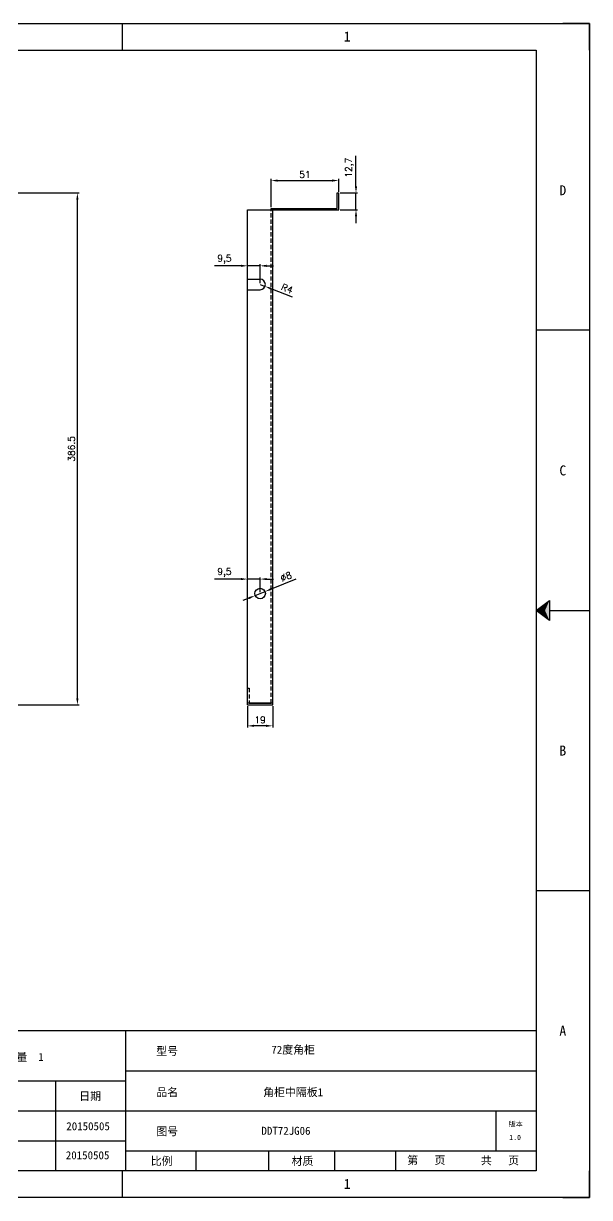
# Model space of a CAD drawing. Header units: millimetres. Extents: x -43476 to -13830, y -16942 to 55335.
# Drawn here: x -23698 to -23271, y 28617 to 29503 of the extents above; entities that cross this region are included whole.
import ezdxf
from ezdxf.enums import TextEntityAlignment as Align

# ---------------------------------------------------------------- set-up
doc = ezdxf.new("R2010")
doc.units = ezdxf.units.MM
doc.linetypes.add('DOT', pattern=[0.25, 0, -0.25])
doc.linetypes.add('HIDDEN2', pattern=[4.7625, 3.175, -1.5875])
doc.layers.add('dim', color=2, linetype='Continuous', lineweight=9)
doc.layers.add('hidden', color=3, linetype='HIDDEN2')
doc.layers.add('print', color=30, linetype='Continuous')
doc.styles.add('Dartop', font='')
doc.styles.add('hzHT', font='simhei.ttf')
doc.styles.get("Standard").update_dxf_attribs({"font": 'txt', "bigfont": 'gbcbig.shx'})
doc.styles.get('Dartop').set_extended_font_data('FangSong_GB2312')
doc.dimstyles.new('small', dxfattribs={"dimtxt": 5, "dimasz": 5, "dimexe": 1.25, "dimexo": 1, "dimgap": 2, "dimtad": 1, "dimtxsty": 'Standard', "dimcen": 2.5, "dimadec": 0, "dimazin": 0, "dimtfac": 1, "dimtmove": 0, "dimatfit": 3, "dimfxl": 0, "dimarcsym": 0})

# ---------------------------------------------------------------- blocks, each defined once
blk = doc.blocks.new('*U4')
at = {"color": 254, "linetype": 'Continuous', "extrusion": (0, 0, -1)}
for points in [[(-33.167, 11), (-33, 11), (-33.25, 11.188)], [(-33.167, 11), (-33.25, 10.812), (-33, 11)], [(-33.167, 11), (-33.25, 11.188), (-33.25, 10.812)]]:
    blk.add_solid(points, dxfattribs=at)
blk = doc.blocks.new('*D401')
at = {"layer": 'Defpoints', "color": 0}
for p in [(-23515.71, 29074.23), (-23523.13, 29071.22)]:
    blk.add_point(p, dxfattribs=at)
at = {"layer": 'dim', "color": 0, "lineweight": -2}
for p, q in [((-23492.46, 29083.68), (-23511.08, 29076.11)), ((-23523.13, 29071.22), (-23515.71, 29074.23)), ((-23527.76, 29069.34), (-23532.39, 29067.46))]:
    blk.add_line(p, q, dxfattribs=at)
at = {"layer": 'dim', "color": 0}
for points in [[(-23511.4, 29076.89), (-23510.77, 29075.34), (-23515.71, 29074.23)], [(-23528.07, 29070.11), (-23527.45, 29068.57), (-23523.13, 29071.22)]]:
    blk.add_solid(points, dxfattribs=at)
at = {"layer": 'dim', "color": 0, "insert": (-23499.86, 29085.53), "char_height": 5, "attachment_point": 5, "rotation": 22.10194}
blk.add_mtext('∅8', dxfattribs=at)
blk = doc.blocks.new('*D402')
at = {"layer": 'Defpoints', "color": 0}
for p in [(-23519.42, 29306.12), (-23515.69, 29304.67)]:
    blk.add_point(p, dxfattribs=at)
at = {"layer": 'dim', "color": 0, "lineweight": -2}
for p, q in [((-23519.42, 29306.12), (-23515.69, 29304.67)), ((-23494.88, 29296.58), (-23511.03, 29302.86))]:
    blk.add_line(p, q, dxfattribs=at)
at = {"layer": 'dim', "color": 0}
blk.add_solid([(-23510.73, 29303.64), (-23511.34, 29302.08), (-23515.69, 29304.67)], dxfattribs=at)
at = {"layer": 'dim', "color": 0, "insert": (-23498.99, 29303), "char_height": 5, "attachment_point": 5, "rotation": 338.74263}
blk.add_mtext('R4', dxfattribs=at)
blk = doc.blocks.new('*D403')
at = {"layer": 'Defpoints', "color": 0}
for p in [(-23528.92, 29320.15), (-23528.92, 29310.12), (-23519.42, 29306.12)]:
    blk.add_point(p, dxfattribs=at)
at = {"layer": 'dim', "color": 0, "lineweight": -2}
for p, q in [((-23533.92, 29320.15), (-23553.75, 29320.15)), ((-23528.92, 29311.12), (-23528.92, 29321.4)), ((-23519.42, 29320.15), (-23528.92, 29320.15)), ((-23519.42, 29307.12), (-23519.42, 29321.4)), ((-23514.42, 29320.15), (-23509.42, 29320.15))]:
    blk.add_line(p, q, dxfattribs=at)
at = {"layer": 'dim', "color": 0}
for points in [[(-23533.92, 29320.99), (-23533.92, 29319.32), (-23528.92, 29320.15)], [(-23514.42, 29320.99), (-23514.42, 29319.32), (-23519.42, 29320.15)]]:
    blk.add_solid(points, dxfattribs=at)
at = {"layer": 'dim', "color": 0, "insert": (-23546.34, 29325.07), "char_height": 5, "attachment_point": 5}
blk.add_mtext('9,5', dxfattribs=at)
blk = doc.blocks.new('*D404')
at = {"layer": 'Defpoints', "color": 0}
for p in [(-23528.92, 29083.66), (-23528.92, 29072.73), (-23519.42, 29072.73)]:
    blk.add_point(p, dxfattribs=at)
at = {"layer": 'dim', "color": 0, "lineweight": -2}
for p, q in [((-23533.92, 29083.66), (-23553.75, 29083.66)), ((-23528.92, 29073.73), (-23528.92, 29084.91)), ((-23519.42, 29083.66), (-23528.92, 29083.66)), ((-23519.42, 29073.73), (-23519.42, 29084.91)), ((-23514.42, 29083.66), (-23509.42, 29083.66))]:
    blk.add_line(p, q, dxfattribs=at)
at = {"layer": 'dim', "color": 0}
for points in [[(-23533.92, 29084.49), (-23533.92, 29082.82), (-23528.92, 29083.66)], [(-23514.42, 29084.49), (-23514.42, 29082.82), (-23519.42, 29083.66)]]:
    blk.add_solid(points, dxfattribs=at)
at = {"layer": 'dim', "color": 0, "insert": (-23546.34, 29088.57), "char_height": 5, "attachment_point": 5}
blk.add_mtext('9,5', dxfattribs=at)
blk = doc.blocks.new('*D405')
at = {"layer": 'Defpoints', "color": 0}
for p in [(-23528.92, 28988.71), (-23509.92, 28988.71), (-23528.92, 28972.87)]:
    blk.add_point(p, dxfattribs=at)
at = {"layer": 'dim', "color": 0, "lineweight": -2}
for p, q in [((-23528.92, 28987.71), (-23528.92, 28971.62)), ((-23509.92, 28987.71), (-23509.92, 28971.62)), ((-23514.92, 28972.87), (-23523.92, 28972.87))]:
    blk.add_line(p, q, dxfattribs=at)
at = {"layer": 'dim', "color": 0}
for points in [[(-23523.92, 28973.71), (-23523.92, 28972.04), (-23528.92, 28972.87)], [(-23514.92, 28973.71), (-23514.92, 28972.04), (-23509.92, 28972.87)]]:
    blk.add_solid(points, dxfattribs=at)
at = {"layer": 'dim', "color": 0, "insert": (-23519.42, 28977.37), "char_height": 5, "attachment_point": 5}
blk.add_mtext('19', dxfattribs=at)
blk = doc.blocks.new('*D406')
at = {"layer": 'Defpoints', "color": 0}
for p in [(-23460.12, 29384.52), (-23460.12, 29375.14), (-23511.12, 29363.44)]:
    blk.add_point(p, dxfattribs=at)
at = {"layer": 'dim', "color": 0, "lineweight": -2}
for p, q in [((-23511.12, 29364.44), (-23511.12, 29385.77)), ((-23506.12, 29384.52), (-23465.12, 29384.52)), ((-23460.12, 29376.14), (-23460.12, 29385.77))]:
    blk.add_line(p, q, dxfattribs=at)
at = {"layer": 'dim', "color": 0}
for points in [[(-23506.12, 29385.35), (-23506.12, 29383.69), (-23511.12, 29384.52)], [(-23465.12, 29385.35), (-23465.12, 29383.69), (-23460.12, 29384.52)]]:
    blk.add_solid(points, dxfattribs=at)
at = {"layer": 'dim', "color": 0, "insert": (-23485.62, 29389.02), "char_height": 5, "attachment_point": 5}
blk.add_mtext('51', dxfattribs=at)
blk = doc.blocks.new('*D413')
at = {"layer": 'Defpoints', "color": 0}
for p in [(-23840.21, 29375.14), (-23657.29, 29375.14), (-23735.7, 28988.71)]:
    blk.add_point(p, dxfattribs=at)
at = {"layer": 'dim', "color": 0, "lineweight": -2}
for p, q in [((-23839.21, 29375.14), (-23656.04, 29375.14)), ((-23657.29, 28993.71), (-23657.29, 29370.14)), ((-23734.7, 28988.71), (-23656.04, 28988.71))]:
    blk.add_line(p, q, dxfattribs=at)
at = {"layer": 'dim', "color": 0}
for points in [[(-23658.13, 29370.14), (-23656.46, 29370.14), (-23657.29, 29375.14)], [(-23658.13, 28993.71), (-23656.46, 28993.71), (-23657.29, 28988.71)]]:
    blk.add_solid(points, dxfattribs=at)
at = {"layer": 'dim', "color": 0, "insert": (-23661.79, 29181.92), "char_height": 5, "attachment_point": 5, "rotation": 90}
blk.add_mtext('386.5', dxfattribs=at)
blk = doc.blocks.new('*D414')
at = {"layer": 'Defpoints', "color": 0}
for p in [(-23460.12, 29375.14), (-23447.06, 29375.14), (-23460.12, 29362.44)]:
    blk.add_point(p, dxfattribs=at)
at = {"layer": 'dim', "color": 0, "lineweight": -2}
for p, q in [((-23447.06, 29380.14), (-23447.06, 29403.3)), ((-23459.12, 29375.14), (-23445.81, 29375.14)), ((-23447.06, 29362.44), (-23447.06, 29375.14)), ((-23459.12, 29362.44), (-23445.81, 29362.44)), ((-23447.06, 29357.44), (-23447.06, 29352.44))]:
    blk.add_line(p, q, dxfattribs=at)
at = {"layer": 'dim', "color": 0}
for points in [[(-23447.89, 29380.14), (-23446.22, 29380.14), (-23447.06, 29375.14)], [(-23447.89, 29357.44), (-23446.22, 29357.44), (-23447.06, 29362.44)]]:
    blk.add_solid(points, dxfattribs=at)
at = {"layer": 'dim', "color": 0, "insert": (-23451.97, 29394.22), "char_height": 5, "attachment_point": 5, "rotation": 90}
blk.add_mtext('12,7', dxfattribs=at)

msp = doc.modelspace()

# ---------------------------------------------------------------- linework, layer by layer
at = {"color": 0, "linetype": 'DOT'}
for p, q in [((-24550.586, 29503.112), (-23291, 29503.112)), ((-23270.856, 29482.968), (-23270.856, 28636.919)), ((-23291, 28616.775), (-24550.586, 28616.775))]:
    msp.add_line(p, q, dxfattribs=at)
at = {"color": 0}
for p, q in [((-23623.376, 29482.968), (-23623.376, 29503.112)), ((-23270.856, 29503.112), (-23291, 29503.112)), ((-23270.856, 29482.968), (-23270.856, 29503.112)), ((-24510.298, 29482.968), (-23311.144, 29482.968)), ((-23311.144, 29482.968), (-23311.144, 28636.919)), ((-23270.856, 29271.456), (-23311.144, 29271.456)), ((-23301.072, 29059.944), (-23270.856, 29059.944)), ((-23270.856, 28848.432), (-23311.144, 28848.432)), ((-23311.144, 28742.675), (-23923.019, 28742.675)), ((-23620.858, 28636.919), (-23620.858, 28742.675)), ((-23620.858, 28712.459), (-23311.144, 28712.459)), ((-23771.939, 28704.905), (-23620.858, 28704.905)), ((-23673.737, 28704.905), (-23673.737, 28636.919)), ((-23771.939, 28682.243), (-23311.144, 28682.243)), ((-23341.36, 28652.027), (-23341.36, 28682.243)), ((-23771.939, 28659.581), (-23620.858, 28659.581)), ((-23620.858, 28652.027), (-23311.144, 28652.027)), ((-23567.705, 28636.919), (-23567.705, 28652.027)), ((-23512.926, 28636.919), (-23512.926, 28652.027)), ((-23463.128, 28636.919), (-23463.128, 28652.027)), ((-23416.9, 28636.919), (-23416.9, 28652.027)), ((-23311.144, 28636.919), (-24510.298, 28636.919)), ((-23623.376, 28616.775), (-23623.376, 28636.919)), ((-23270.856, 28616.775), (-23270.856, 28636.919)), ((-23291, 28616.775), (-23270.856, 28616.775))]:
    msp.add_line(p, q, dxfattribs=at)
for p, q in [((-23461.321, 29375.137), (-23460.121, 29375.137)), ((-23461.321, 29363.437), (-23461.321, 29375.137)), ((-23460.121, 29362.437), (-23460.121, 29375.137)), ((-23528.921, 28988.705), (-23528.921, 29362.437)), ((-23528.921, 29362.437), (-23460.121, 29362.437)), ((-23511.121, 29363.437), (-23461.321, 29363.437)), ((-23511.121, 29362.437), (-23511.121, 29363.437)), ((-23509.921, 28988.705), (-23509.921, 29362.437)), ((-23528.921, 29310.122), (-23519.421, 29310.122)), ((-23528.921, 29310.122), (-23519.421, 29310.122)), ((-23528.921, 29302.122), (-23519.421, 29302.122)), ((-23528.921, 28990.335), (-23509.921, 28990.335)), ((-23528.921, 28988.705), (-23509.921, 28988.705)), ((-23527.721, 28989.905), (-23527.721, 28990.335)), ((-23527.721, 28989.905), (-23511.121, 28989.905))]:
    msp.add_line(p, q)
msp.add_lwpolyline([(-23311.144, 29059.944), (-23301.072, 29067.498), (-23301.072, 29052.39), (-23311.144, 29059.944)], close=True, dxfattribs=at)
msp.add_circle((-23519.421, 29072.727), 4)
msp.add_arc((-23519.421, 29306.122), 4, 270, 90)
at = {"layer": 'hidden'}
for p, q in [((-23511.121, 28989.905), (-23511.121, 29362.437)), ((-23528.921, 29001.405), (-23527.721, 29001.405)), ((-23527.721, 29001.405), (-23527.721, 28990.335))]:
    msp.add_line(p, q, dxfattribs=at)
at = {"layer": 'print'}
msp.add_lwpolyline([(-24550.586, 29503.112), (-23270.856, 29503.112), (-23270.856, 28616.775), (-24550.586, 28616.775)], close=True, dxfattribs=at)

# ---------------------------------------------------------------- block references
at = {"color": 0, "linetype": 'Continuous', "xscale": 40.28805309813855, "yscale": 40.28805309843684, "zscale": 40.28805309843723}
msp.add_blockref('*U4', (-24640.65, 28616.775), dxfattribs=at)

# ---------------------------------------------------------------- texts
at = {"color": 0}
for s, height, style, p in [('1', 7.554, 'Dartop', (-23453.745, 29493.28)), ('D', 7.554, 'Dartop', (-23291, 29377.212)), ('C', 7.554, 'Dartop', (-23291, 29165.7)), ('B', 7.554, 'Dartop', (-23291, 28954.188)), ('A', 7.554, 'Dartop', (-23291, 28742.675)), ('数量  1', 6.0432, 'hzHT', (-23697.211, 28722.866)), ('型号', 6.0432, 'hzHT', (-23589.505, 28727.303)), ('72度角柜', 6.0432, 'hzHT', (-23494.489, 28728.344)), ('品名', 6.0432, 'hzHT', (-23589.505, 28696.28)), ('角柜中隔板1', 6.0432, 'hzHT', (-23494.489, 28696.28)), ('日期', 6.0432, 'hzHT', (-23647.676, 28693.322)), ('20150505', 6.0432, 'hzHT', (-23649.227, 28670.603)), ('版本', 3.777, 'hzHT', (-23326.543, 28672.216)), ('图号', 6.0432, 'hzHT', (-23589.505, 28666.742)), ('DDT72JG06', 6.0432, 'hzHT', (-23499.888, 28667.136)), ('1.0', 3.777, 'Dartop', (-23326.997, 28662.122)), ('20150505', 6.0432, 'hzHT', (-23649.587, 28648.675)), ('比例', 6.0432, 'hzHT', (-23593.719, 28644.316)), ('材质', 6.0432, 'hzHT', (-23487.469, 28644.316)), ('第   页', 6.0432, 'hzHT', (-23393.985, 28644.943)), ('共   页', 6.0432, 'hzHT', (-23338.473, 28644.723)), ('1', 7.554, 'Dartop', (-23453.745, 28627.087))]:
    msp.add_text(s, height=height, dxfattribs=dict(at, style=style)).set_placement(p, align=Align.MIDDLE_CENTER)

# ---------------------------------------------------------------- dimensions: what is measured, and where the dimension line sits
at = {"layer": 'dim'}
dim = msp.add_linear_dim(base=(-23447.056, 29375.137), p1=(-23460.121, 29362.437), p2=(-23460.121, 29375.137), angle=90, dimstyle='small', override={"dimpost": '\\X'}, dxfattribs=at)
dim.commit()
dim.dimension.update_dxf_attribs({"geometry": '*D414', "text_midpoint": (-23451.973, 29394.221)})
for base, p1, p2, picture, middle in [((-23460.121, 29384.519), (-23511.121, 29363.437), (-23460.121, 29375.137), '*D406', (-23485.621, 29389.019)), ((-23528.921, 29320.155), (-23519.421, 29306.122), (-23528.921, 29310.122), '*D403', (-23546.337, 29325.071)), ((-23528.921, 29083.655), (-23519.421, 29072.727), (-23528.921, 29072.727), '*D404', (-23546.337, 29088.572)), ((-23528.921, 28972.873), (-23509.921, 28988.705), (-23528.921, 28988.705), '*D405', (-23519.421, 28977.373))]:
    dim = msp.add_linear_dim(base=base, p1=p1, p2=p2, dimstyle='small', override={"dimpost": '\\X'}, dxfattribs=at)
    dim.commit()
    dim.dimension.update_dxf_attribs({"geometry": picture, "text_midpoint": middle})
dim = msp.add_linear_dim(base=(-23657.293, 29375.137), p1=(-23735.699, 28988.705), p2=(-23840.207, 29375.137), angle=90, text='386.5', dimstyle='small', override={"dimpost": '\\X'}, dxfattribs=at)
dim.commit()
dim.dimension.update_dxf_attribs({"geometry": '*D413', "text_midpoint": (-23657.293, 29181.921), "dimtype": 160})
dim = msp.add_radius_dim(center=(-23519.421, 29306.122), mpoint=(-23515.693, 29304.672), dimstyle='small', override={"dimpost": '\\X'}, dxfattribs=at)
dim.commit()
dim.dimension.update_dxf_attribs({"geometry": '*D402', "text_midpoint": (-23498.994, 29303.005)})
dim = msp.add_diameter_dim_2p(p1=(-23523.127, 29071.222), p2=(-23515.714, 29074.232), dimstyle='small', override={"dimpost": '\\X'}, dxfattribs=at)
dim.commit()
dim.dimension.update_dxf_attribs({"geometry": '*D401', "text_midpoint": (-23498.171, 29081.357), "dimtype": 163})

doc.saveas('drawing.dxf')
